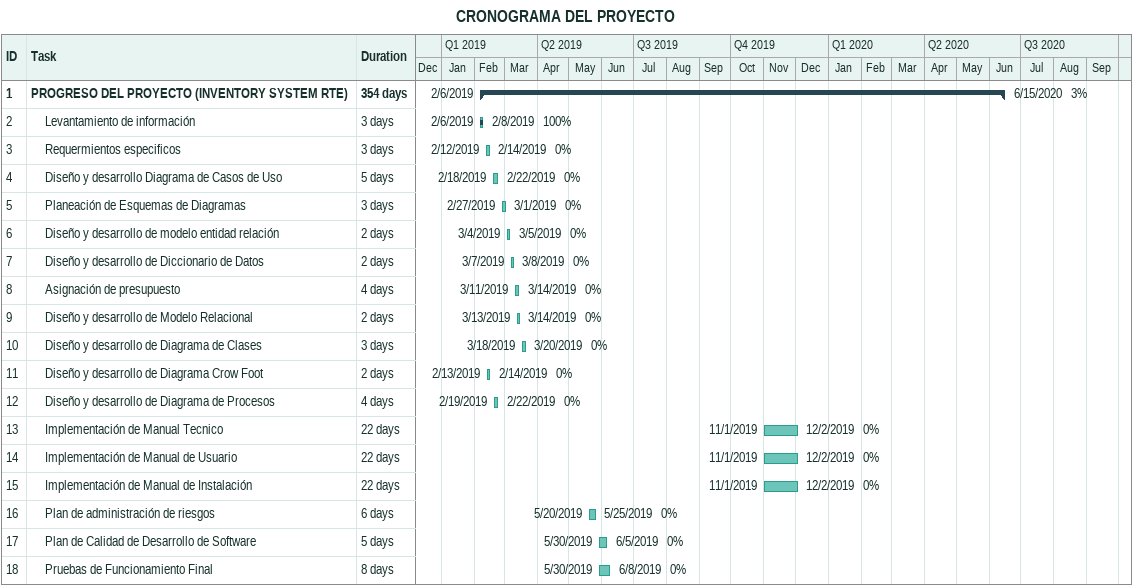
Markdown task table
CRONOGRAMA DEL PROYECTO

| ID | Level | Task | Duration | Start | Finish | % complete |
|---|---|---|---|---|---|---|
| 1 | 1 | **PROGRESO DEL PROYECTO (INVENTORY SYSTEM RTE)** | 354d | 2019-02-06 | 2020-06-15 | 3 |
| 2 | 2 | Levantamiento de información | 3d | 2019-02-06 | 2019-02-08 | 100 |
| 3 | 2 | Requermientos especificos | 3d | 2019-02-12 | 2019-02-14 | 0 |
| 4 | 2 | Diseño y desarrollo Diagrama de Casos de Uso | 5d | 2019-02-18 | 2019-02-22 | 0 |
| 5 | 2 | Planeación de Esquemas de Diagramas | 3d | 2019-02-27 | 2019-03-01 | 0 |
| 6 | 2 | Diseño y desarrollo de modelo entidad relación | 2d | 2019-03-04 | 2019-03-05 | 0 |
| 7 | 2 | Diseño y desarrollo de Diccionario de Datos | 2d | 2019-03-07 | 2019-03-08 | 0 |
| 8 | 2 | Asignación de presupuesto | 4d | 2019-03-11 | 2019-03-14 | 0 |
| 9 | 2 | Diseño y desarrollo de Modelo Relacional | 2d | 2019-03-13 | 2019-03-14 | 0 |
| 10 | 2 | Diseño y desarrollo de Diagrama de Clases | 3d | 2019-03-18 | 2019-03-20 | 0 |
| 11 | 2 | Diseño y desarrollo de Diagrama Crow Foot | 2d | 2019-02-13 | 2019-02-14 | 0 |
| 12 | 2 | Diseño y desarrollo de Diagrama de Procesos | 4d | 2019-02-19 | 2019-02-22 | 0 |
| 13 | 2 | Implementación de Manual Tecnico | 22d | 2019-11-01 | 2019-12-02 | 0 |
| 14 | 2 | Implementación de Manual de Usuario | 22d | 2019-11-01 | 2019-12-02 | 0 |
| 15 | 2 | Implementación de Manual de Instalación | 22d | 2019-11-01 | 2019-12-02 | 0 |
| 16 | 2 | Plan de administración de riesgos | 6d | 2019-05-20 | 2019-05-25 | 0 |
| 17 | 2 | Plan de Calidad de Desarrollo de Software | 5d | 2019-05-30 | 2019-06-05 | 0 |
| 18 | 2 | Pruebas de Funcionamiento Final | 8d | 2019-05-30 | 2019-06-08 | 0 |
